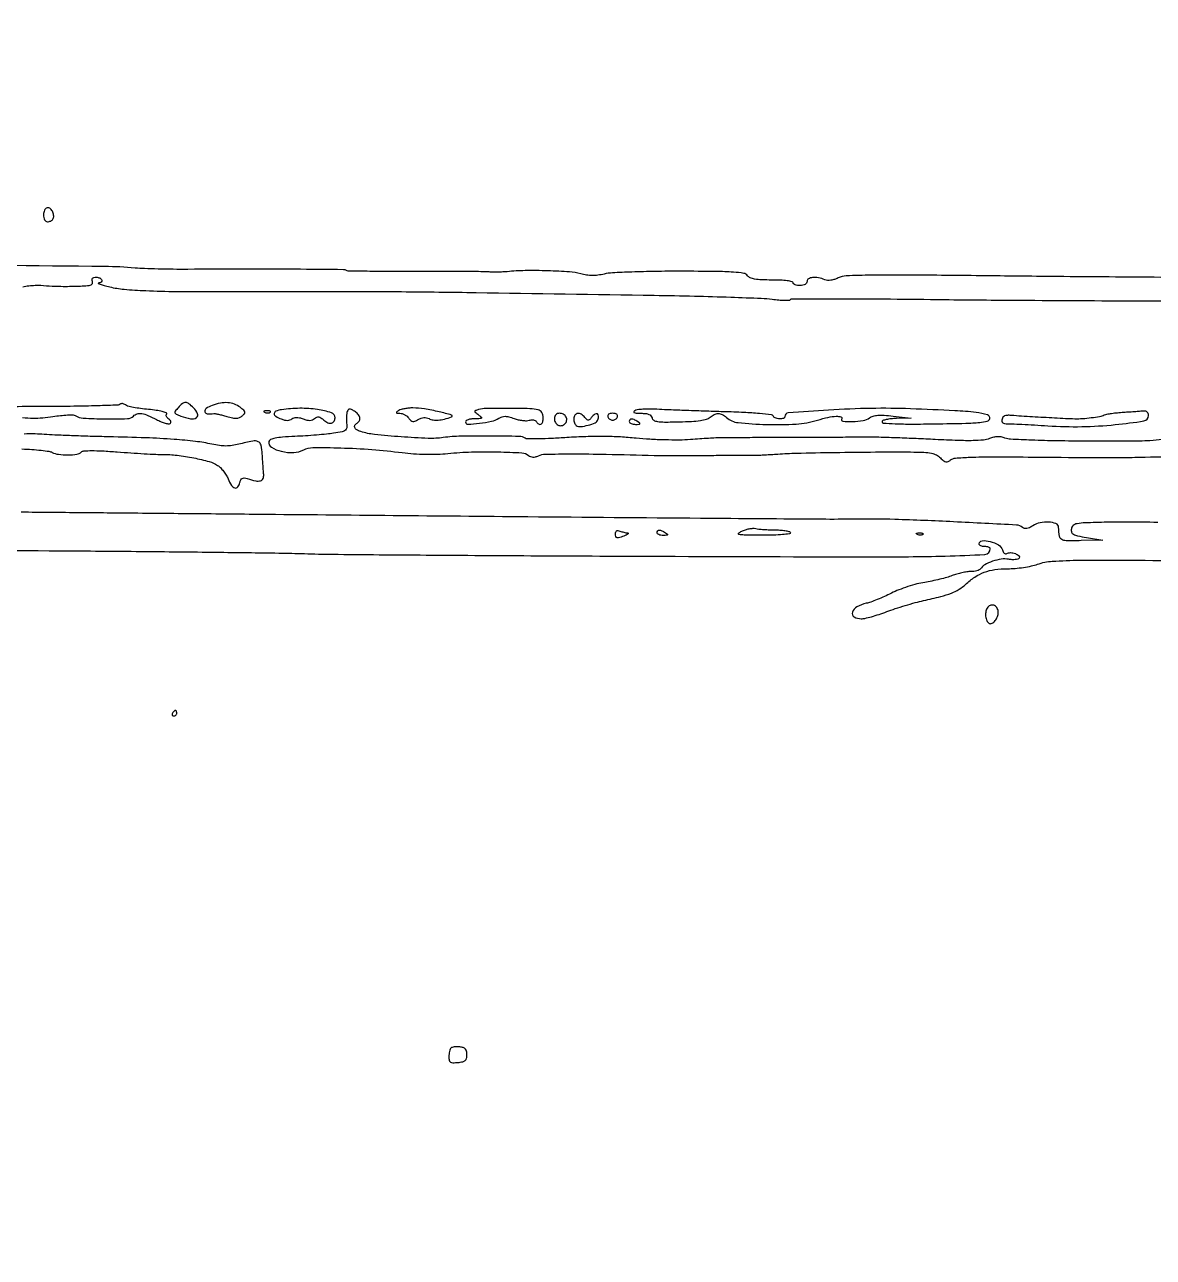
# Model space of a CAD drawing. Extents: x 0 to 5034, y 0 to 2560.
# Drawn here: x 3227.2 to 3633.7, y 0 to 444 of the extents above; entities that cross this region are included whole.
import ezdxf

# ---------------------------------------------------------------- set-up
doc = ezdxf.new("R2010")
doc.units = 0

msp = doc.modelspace()

# ---------------------------------------------------------------- linework, layer by layer
for points in [[(2965.823138, 296.950338, 0.000003), (2953.304453, 297.056861, 0.000012)], [(3679.519862, 352.689499, -0.000334), (3638.730253, 352.946561, -0.000336), (3601.472258, 353.2313, -0.000929), (3575.230649, 353.498272, 0.000904), (3546.834604, 353.788603, 0.005573), (3532.22273, 353.748735, 0.006723), (3523.149221, 353.5008, 0.105887), (3520.169279, 352.734334, -0.039945), (3518.911488, 352.227732, -0.042487), (3517.614747, 351.94031, -0.046124), (3516.411392, 351.890925, -0.080671), (3515.438631, 352.100461, 0.045221), (3513.076925, 352.786681, 0.071468), (3510.974188, 352.891277, 0.108975), (3509.534748, 352.430051, 0.26699), (3509, 351.5, -0.140575), (3508.822179, 350.88002, -0.118484), (3508.333333, 350.4, -0.088208), (3507.543379, 350.09863, -0.04716), (3506.5, 350, -0.038131), (3505.542644, 350.073116, -0.057076), (3504.734375, 350.29375, -0.074992), (3504.182831, 350.617064, -0.226478), (3504, 351, 0.356087), (3503.664801, 351.410991, 0.018076), (3501.840061, 351.717276, 0.021288), (3499.399433, 351.931585, 0.011254), (3496.360243, 352, -0.009891), (3492.57884, 352.074809, -0.033896), (3490.136577, 352.33794, -0.05467), (3488.533811, 352.806333, -0.137321), (3487.585418, 353.552298, 0.19699), (3486.182975, 354.412961, 0.023774), (3482.507693, 354.833344, 0.013997), (3476.225222, 355.074438, 0.00205), (3463.475175, 355.154315, 0.004198), (3454.298804, 355.097122, 0.005453), (3445.89301, 354.882427, 0.004384), (3438.892663, 354.565719, 0.04385), (3435.993631, 354.152381, -0.024477), (3433.679667, 353.730536, -0.035382), (3431.605277, 353.604581, -0.036846), (3429.599105, 353.772991, -0.030023), (3427.493631, 354.238151, 0.052951), (3423.442848, 354.940421, 0.009146), (3415.656129, 355.311081, 0.010654), (3407.462727, 355.376355, 0.021342), (3401, 355.013947, -0.012484), (3399.441438, 354.898829, -0.008255), (3397.646875, 354.840933, -0.00831), (3395.89977, 354.842468, -0.015935), (3394.5, 354.911623, 0.017953), (3392.425278, 355.005735, 0.000833), (3385.377917, 355.060432, 0.00138), (3377.010315, 355.088349, 0.00099), (3367.658868, 355.075236, -0.001703), (3358.469095, 355.075451, -0.002718), (3350.61595, 355.145065, -0.000561), (3343.715565, 355.251487, -0.13507), (3343.119463, 355.426168, 0.137103), (3342.067665, 355.729833, 0.000266), (3324.288825, 355.872574, 0.002033), (3305.551811, 355.936848, 0.00179), (3286, 355.854413, -0.004318), (3280.737619, 355.85883, -0.003832), (3275.2625, 355.952678, -0.003848), (3270.335891, 356.112851, -0.011773), (3267, 356.325777, 0.019252), (3256.111717, 356.857426, 0.000203), (3180.526485, 357.604496, 0.00074)], [(3226.521976, 349.592747, -0.018578), (3228.726055, 349.934722, -0.018429), (3231.004997, 350.117252, -0.027642), (3233, 350.092913, 0.003983), (3237.093178, 349.84907, 0.008402), (3240.272859, 349.738586, 0.008588), (3243.410474, 349.73622, 0.00436), (3247.356989, 349.835466, 0.011835), (3249.861773, 349.979732, 0.072526), (3251.119773, 350.268983, 0.204996), (3251.629295, 350.768206, 0.191704), (3251.638374, 351.5, -0.086117), (3251.507681, 352.163102, -0.195231), (3251.68592, 352.632608, -0.155809), (3252.183769, 352.9132, -0.051069), (3253.031385, 353, -0.102984), (3254.291209, 352.737736, -0.210114), (3254.963554, 352.010363, -0.325396), (3254.740896, 351.283566, -0.145108), (3253.75, 350.914955, 0.762732), (3253.72168, 350.775008, 0.035778), (3254.442581, 350.473833, 0.015364), (3255.886323, 350.037516, 0.006359), (3257.863043, 349.532689, 0.037163), (3263.02494, 348.683601, 0.011706), (3270.834863, 348.172653, 0.008375), (3281.849735, 347.895337, 0.002782), (3298, 347.849169, -0.000501), (3339.18893, 347.919313, -0.002339), (3362.924919, 347.824906, -0.001662), (3389.812554, 347.502768, -0.000167), (3454, 346.498884, -0.001864), (3468.417474, 346.214819, -0.002468), (3481.540625, 345.84248, -0.001764), (3492.535848, 345.437343, -0.024395), (3496.5, 345.083041, 0.012005), (3498.835381, 344.815855, 0.017997), (3500.884375, 344.705278, 0.013149), (3502.545118, 344.719182, 0.235916), (3503, 344.966522, -0.244523), (3503.552523, 345.255405, -0.000241), (3518.040625, 345.279155, -0.002225), (3534.293317, 345.225644, -0.001354), (3553.5, 345.024944, 0.001692), (3580.286817, 344.763176, 0.000443), (3623.273623, 344.526661, 0.00045), (3672.233152, 344.344659, 0.00046)], [(3635.325381, 264.714752, 0.001497), (3623.844646, 264.808426, 0.006411), (3617, 264.756019, 0.002965), (3609.163303, 264.549017, 0.037966), (3606.245656, 264.23199, 0.131288), (3604.855107, 263.568469, 0.182694), (3604.196368, 262.371478, 0.116569), (3604.302305, 261.202756, 0.18509), (3604.932955, 260.436342, 0.076978), (3606.393347, 259.88234, 0.009862), (3609.696368, 259.249834), (3615.5, 258.256712), (3607.75, 258.128356, -0.006434), (3602.290764, 258.108198, -0.133144), (3600.726102, 258.547817, -0.223004), (3599.963788, 259.678188, -0.022372), (3599.597686, 263, 0.294185), (3598.661042, 264.265236, 0.07691), (3596.068674, 264.8118, 0.065594), (3592.934843, 264.570883, 0.093348), (3590.362302, 263.501734, -0.030723), (3589.142445, 262.805537, -0.074845), (3588.158272, 262.492694, -0.104244), (3587.336237, 262.533317, -0.109335), (3586.616276, 262.9035, 0.161394), (3584.429112, 263.75861, 0.000892), (3561.735299, 264.91433, 0.004235), (3540.596922, 265.773604, 0.012365), (3526, 265.882031, -0.006073), (3514.349566, 265.821975, -0.000227), (3470.616596, 266.147632, -0.000303), (3408.458187, 266.676492, -0.000085), (3311.5, 267.576859, 0.000034), (3284.181915, 267.833341, 0.00004), (3258.334375, 268.072168, 0.000035), (3236.507384, 268.27055, 0.000254), (3226, 268.359969, 0.004087)], [(3636.974032, 294.552289, -0.021167), (3632.507889, 294.138315, -0.011824), (3625.001032, 293.93968, -0.001778), (3609.939839, 293.95095, -0.00323), (3599.111664, 294.067514, -0.005199), (3589.887775, 294.322369, -0.00305), (3582.302051, 294.657274, -0.078436), (3580.292953, 295.078719, 0.044123), (3578.90872, 295.469476, 0.055147), (3577.578364, 295.571797, 0.053081), (3576.217892, 295.380792, 0.036804), (3574.741995, 294.893131, -0.075806), (3572.549405, 294.353366, -0.018149), (3568.793735, 294.151264, -0.013105), (3563.349021, 294.198864, -0.004075), (3555.175868, 294.551353, 0.001855), (3548.33315, 294.876915, 0.001916), (3541.562599, 295.147881, 0.001848), (3535.696206, 295.338432, 0.008229), (3532.25, 295.38088, -0.000124), (3528.524808, 295.366382, -0.000018), (3520.932813, 295.338997, -0.00002), (3511.955559, 295.307306, -0.000017), (3502.5, 295.274643, 0.000036), (3493.367768, 295.242764, 0.000053), (3485.389062, 295.213491, 0.000022), (3478.546407, 295.187359, 0.001174), (3477.25, 295.179307, 0.012434), (3476.147628, 295.142446, 0.001245), (3473.517188, 294.982363, 0.001564), (3470.382964, 294.77394, 0.001243), (3467, 294.529893, -0.016894), (3462.962551, 294.365413, -0.008058), (3457.765625, 294.413151, -0.007978), (3452.332366, 294.63744, -0.011243), (3447.5, 295.023384, 0.012388), (3441.766083, 295.468118, 0.010882), (3435.763619, 295.653464, 0.010205), (3429.380445, 295.581302, 0.008126), (3422.5, 295.251019, -0.004767), (3417.062487, 294.95338, -0.007184), (3412.31875, 294.807314, -0.003327), (3408.298855, 294.768077, -0.146618), (3407.5, 295.004775, 0.140562), (3405.396512, 295.655277, 0.003101), (3394.637169, 295.810484, 0.007334), (3384.350894, 295.744197, 0.02852), (3378.004534, 295.247315, -0.043263), (3372.537784, 294.980951, -0.008763), (3362.830156, 295.518457, -0.008325), (3353.16211, 296.385949, -0.050564), (3348.25, 297.41845, -0.054535), (3346.803851, 298.059381, -0.166332), (3346.109406, 298.859185, -0.244007), (3346.188381, 299.70317, -0.111777), (3347, 300.5, 0.144923), (3347.79405, 301.388395, 0.170622), (3347.910122, 302.50531, 0.127385), (3347.274726, 303.702764, 0.067929), (3345.977306, 304.7821, 0.022563), (3344.88362, 305.398363, 0.130582), (3344.240592, 305.534288, 0.216162), (3343.789351, 305.300999, 0.075509), (3343.419403, 304.650564, 0.05852), (3343.233813, 303.922218, 0.019758), (3343.131859, 302.830105, 0.019344), (3343.113585, 301.602983, 0.021016), (3343.192098, 300.411811, -0.048662), (3343.209965, 298.725453, -0.210769), (3342.739357, 297.868312, -0.115927), (3341.587724, 297.350698, -0.010825), (3338.5, 296.820884, -0.012127), (3335.968656, 296.505299, -0.004272), (3332.325, 296.171951, -0.004238), (3328.312303, 295.87361, -0.004959), (3324.5, 295.660593, 0.007434), (3320.07033, 295.391084, 0.030212), (3317.395703, 295.024967, 0.051809), (3315.796376, 294.530286, 0.247342), (3315.213029, 293.812368, 0.31498), (3316.106343, 291.773153, 0.078539), (3319.66252, 290.307757, 0.067099), (3324.12862, 289.859132, 0.11611), (3327.711394, 290.831693, -0.123903), (3330.984411, 291.666394, -0.007715), (3341.058764, 291.542695, -0.011984), (3352.314429, 290.960527, -0.013149), (3363.184944, 289.848522, 0.014475), (3367.310091, 289.437581, 0.012698), (3371.6365, 289.242979, 0.012937), (3375.863325, 289.269682, 0.017368), (3379.684944, 289.525816, -0.017984), (3388.180448, 290.084696, -0.013356), (3397.585746, 290.113077, -0.00762), (3406.308743, 289.773303, -0.161008), (3408.694727, 288.838391, 0.077145), (3409.445109, 288.389875, 0.087896), (3410.262984, 288.216053, 0.075008), (3411.192472, 288.324043, 0.04042), (3412.279614, 288.716201, -0.102475), (3414.751178, 289.276048, -0.003989), (3424.140039, 289.375033, -0.005824), (3436.684835, 289.261095, -0.002277), (3454, 288.823213, 0.007296), (3455.673248, 288.7977, 0.000457), (3460.6125, 288.798974, 0.000674), (3466.497743, 288.813809, 0.000501), (3473, 288.845479, -0.000124), (3479.431089, 288.881646, -0.000181), (3485.09375, 288.910035, -0.000086), (3489.914175, 288.931624, -0.003271), (3491, 288.929197, 0.014025), (3491.90627, 288.946664, 0.001858), (3493.821875, 289.044512, 0.002153), (3496.092794, 289.178784, 0.001805), (3498.5, 289.340246, -0.012103), (3505.230179, 289.652615, -0.001754), (3518.951586, 289.908766, -0.00215), (3533.69507, 290.068835, -0.003469), (3546.25, 290.064044, -0.007734), (3551.104787, 289.9534, -0.039084), (3553.795031, 289.63888, -0.070489), (3555.584791, 289.015313, -0.077504), (3557.066912, 287.933088, 0.024872), (3558.242082, 286.869361, 0.121473), (3559.045941, 286.486819, 0.166699), (3559.797027, 286.583451, 0.058594), (3560.721582, 287.183088, -0.155009), (3562.430415, 287.875252, -0.010427), (3567.754226, 288.175993, -0.009257), (3576.003391, 288.31675, -0.001954), (3590.40467, 288.239535, 0.000327), (3610.763318, 288.06409, 0.003307), (3619.232018, 288.052661, 0.004207), (3627.03066, 288.159354, 0.000703), (3642, 288.511205, -0.001424)], [(3226.491079, 302.441273, 0.020294), (3230.194456, 302.270732, 0.021665), (3233.71397, 302.404145, 0.018311), (3237.413811, 302.842121, -0.011509), (3240.139839, 303.202477, -0.015646), (3242.613626, 303.39364, -0.012507), (3244.652997, 303.436108, -0.144309), (3245.411905, 303.208954, 0.131441), (3248.343321, 302.250237, 0.011498), (3256.23337, 301.999993, 0.009456), (3264.236918, 302.081636, 0.191357), (3266.4259, 303.0259, -0.13249), (3267.746968, 303.785721, -0.102277), (3269.412949, 303.876875, -0.063755), (3271.626793, 303.248601, -0.02081), (3274.696673, 301.782784, 0.020652), (3276.360721, 300.987585, 0.030252), (3277.888044, 300.440423, 0.030383), (3279.126256, 300.159928, 0.241387), (3279.667713, 300.33438, 0.154362), (3279.855126, 300.695167, 0.129733), (3279.818295, 301.126212, 0.101674), (3279.551104, 301.566031, 0.067264), (3279.092924, 301.94257, -0.070258), (3278.622304, 302.334053, -0.086004), (3278.316333, 302.816635, -0.100167), (3278.218963, 303.312726, -0.137791), (3278.343767, 303.74721, 0.468423), (3278.198482, 304.181888, 0.031853), (3276.783805, 304.632569, 0.026194), (3274.640754, 305.04994, 0.011825), (3271.796267, 305.382318, -0.011008), (3268.973822, 305.707447, -0.014292), (3266.405718, 306.135828, -0.011955), (3264.301317, 306.601507, -0.113239), (3263.482375, 307.014628, 0.066274), (3262.981051, 307.329191, 0.07759), (3262.440846, 307.480528, 0.089691), (3261.946499, 307.450521, 0.137321), (3261.57466, 307.241324, -0.190153), (3260.879069, 306.939346, -0.001032), (3253.438432, 306.703428, -0.004266), (3244.905942, 306.523367, -0.002671), (3234.917868, 306.451198, 0.002753), (3223.497034, 306.366815, 0.007175)], [(3226.210113, 291.167163, -0.008867), (3229.84306, 290.987232, -0.01125), (3233.188847, 290.686241, -0.009382), (3235.963348, 290.320741, -0.085621), (3237.115432, 289.938223, 0.092544), (3239.368369, 289.224403, 0.032602), (3242.766346, 289.030202, 0.029877), (3246.056143, 289.253681, 0.165958), (3247.62324, 290.02324, -0.181524), (3248.581947, 290.458592, -0.015315), (3251.341903, 290.559364, -0.015435), (3255.197997, 290.462947, -0.005847), (3260.57324, 290.09924, 0.002962), (3265.469423, 289.739554, 0.003057), (3270.318389, 289.441975, 0.002952), (3274.522604, 289.234647, 0.01306), (3277, 289.191906, -0.032279), (3282.108832, 288.90721, -0.019165), (3288.132925, 287.944129, -0.017666), (3293.682491, 286.631944, -0.078291), (3296.73077, 285.256837, -0.055675), (3297.737896, 284.423458, -0.028338), (3298.812403, 283.177445, -0.027753), (3299.786947, 281.751338, -0.037067), (3300.496664, 280.353742, 0.042385), (3301.694113, 278.056452, 0.1803), (3302.907386, 277.136387, 0.315142), (3303.962777, 277.484416, 0.096777), (3304.731333, 279.080618, -0.054227), (3305.104174, 280.058893, -0.153607), (3305.610643, 280.573627, -0.149469), (3306.330326, 280.713468, -0.050444), (3307.387714, 280.492926, 0.022664), (3310.4428, 279.676584, 0.116784), (3312.181613, 279.705672, 0.237829), (3313.070014, 280.478945, 0.116523), (3313.308603, 282, -0.001407), (3313.214296, 283.279104, -0.000464), (3313.082777, 285.15883, -0.000462), (3312.94079, 287.243676, -0.000525), (3312.808603, 289.242826, 0.037037), (3312.348104, 292.534048, 0.242947), (3311.320938, 293.779315, 0.151113), (3309.362299, 293.984673, 0.012797), (3304.357842, 292.859887, -0.025983), (3301.91574, 292.378255, -0.036027), (3299.690844, 292.220592, -0.034191), (3297.379454, 292.381802, -0.020391), (3294.665022, 292.87228, 0.02547), (3288.791581, 293.872104, 0.011521), (3281.017294, 294.610089, 0.008838), (3270.904904, 295.155947, 0.003882), (3257.5, 295.537933, -0.002168), (3250.845479, 295.704743, -0.002064), (3244.081874, 295.931587, -0.002046), (3238.105642, 296.181215, -0.007322), (3234.28936, 296.412313, 0.015951), (3231.001149, 296.554545, 0.009313), (3227.055595, 296.52576, 0.009306)], [(3176.322442, 255.004112, 0.000487), (3240, 254.494499, -0.000533), (3269.206878, 254.258024, -0.000678), (3296.16875, 253.974421, -0.000529), (3318.780116, 253.681991, -0.005606), (3328, 253.44958, 0.006953), (3338.007041, 253.224313, 0.000325), (3371.828353, 252.955436, 0.000537), (3411.984003, 252.705501, 0.000386), (3456.841203, 252.509158, 0.000415), (3532.42534, 252.299414, 0.006264), (3558.700396, 252.577508, 0.009451), (3573.062492, 253.181269, 0.396482), (3575, 255.240547, 0.234711), (3574.855396, 255.531624, 0.071555), (3574.4125, 255.776911, 0.054652), (3573.765974, 255.944555, 0.036145), (3573, 256, -0.048028), (3572.234582, 256.073693, -0.068025), (3571.5875, 256.29375, -0.088204), (3571.151477, 256.618118, -0.191087), (3571, 257, -0.392772), (3572.028613, 258.107421, -0.082911), (3574.907527, 257.842719, -0.066489), (3577.98998, 256.575977, -0.200713), (3579.340238, 254.80693, 0.057568), (3579.620623, 254.08572, 0.097088), (3580.026968, 253.582578, 0.136735), (3580.489798, 253.372508, 0.178837), (3580.941641, 253.463932, -0.151161), (3582.287937, 253.812755, -0.07593), (3584.026771, 253.463721, -0.099154), (3585.282148, 252.698654, -0.359199), (3585.4, 251.838197, -0.181418), (3584.941592, 251.483679, -0.047874), (3584.018439, 251.293007, -0.041875), (3582.844862, 251.264478, -0.031523), (3581.56314, 251.422177, 0.084621), (3578.9639, 251.465346, 0.04503), (3575.831293, 250.691328, 0.045096), (3573.009939, 249.423385, 0.126856), (3571.460864, 247.936676, -0.151497), (3571.045751, 247.575147, -0.038591), (3570.194048, 247.275149, -0.035754), (3569.12177, 247.068881, -0.02965), (3567.961219, 247, 0.037115), (3566.57503, 246.89696, 0.017007), (3564.790935, 246.567877, 0.016735), (3562.927505, 246.092302, 0.022169), (3561.270236, 245.528943, -0.023356), (3559.397751, 244.897376, -0.009595), (3556.806751, 244.209745, -0.009469), (3553.992979, 243.576732, -0.011988), (3551.369767, 243.103796, 0.025494), (3548.597977, 242.5264, 0.014563), (3545.316046, 241.563186, 0.014519), (3542.062297, 240.3989, 0.02329), (3539.369767, 239.19895, -0.010876), (3536.889158, 238.018805, -0.010002), (3534.289854, 236.912767, -0.010052), (3531.933033, 236.019735, -0.032254), (3530.319098, 235.559817, 0.074026), (3526.966399, 234.294385, 0.189236), (3525.346146, 232.323459, 0.353117), (3525.971754, 230.685717, 0.13252), (3528.513528, 230, 0.056837), (3529.848674, 230.152262, 0.011058), (3532.201521, 230.751081, 0.01162), (3534.927185, 231.578044, 0.010516), (3537.704511, 232.556873, -0.010328), (3540.7756, 233.640534, -0.006516), (3544.40134, 234.784125, -0.006541), (3547.996752, 235.81574, -0.011944), (3550.959627, 236.548504, 0.008012), (3557.16578, 238.031695, 0.02941), (3561.011591, 239.261133, 0.04502), (3563.747148, 240.610325, 0.049915), (3566.09628, 242.388457, -0.040385), (3569.445159, 245.024999, -0.057476), (3572.816124, 246.743243, -0.055094), (3576.598141, 247.694824, -0.033538), (3581.20034, 248.014553, 0.02108), (3583.941394, 248.13651, 0.015356), (3586.97135, 248.493639, 0.015565), (3589.828551, 249.011084, 0.032643), (3592, 249.625046, -0.069556), (3597.316451, 250.713412, -0.012671), (3607.387973, 251.09328, -0.005837), (3625.314004, 251.105584, -0.000559), (3669, 250.576781, 0.000382)]]:
    msp.add_lwpolyline(points, format="xyb")
for points in [[(3234, 375.5, 0.047734), (3234.09772, 374.478748, 0.083213), (3234.394098, 373.683732, 0.111514), (3234.856992, 373.181832, 0.15208), (3235.440983, 373, 0.105871), (3236.63128, 373.254892, 0.158361), (3237.413188, 373.963165, 0.142552), (3237.67852, 375.059453, 0.080341), (3237.396256, 376.409758, 0.123502), (3236.499557, 377.686835, 0.248588), (3235.333223, 377.954482, 0.223085), (3234.357153, 377.131168, 0.108196)], [(3282.523011, 306.025427, 0.018049), (3281.456, 304.757265, 0.244166), (3281.348409, 304.180473, 0.217217), (3281.754894, 303.719192, 0.014339), (3283.433123, 303.025427, 0.044287), (3286.964628, 302.029761, 0.190858), (3289.066761, 302.435987, 0.369723), (3289.491166, 303.835425, 0.093163), (3288.036475, 305.963525, 0.031088), (3286.332362, 307.467951, 0.16391), (3285.171319, 307.873641, 0.176276), (3284.050435, 307.479991, 0.037148)], [(3294.75, 306.837719, 0.058218), (3292.597172, 305.753663, 0.303229), (3292.106336, 304.590049, 0.33721), (3292.989749, 303.798406, 0.06261), (3295.313421, 303.902719, -0.087796), (3295.824615, 303.900049, -0.008659), (3297.034948, 303.65762, -0.01072), (3298.476844, 303.310198, -0.008304), (3300.031688, 302.87236, 0.018144), (3302.098629, 302.333974, 0.06223), (3303.477393, 302.203668, 0.091271), (3304.545249, 302.433629, 0.074783), (3305.546068, 303.038233, 0.042409), (3306.379002, 303.858099, 0.237931), (3306.523968, 304.447012, 0.156761), (3306.150585, 305.074446, 0.016818), (3304.827801, 306.164778, 0.075544), (3302.751364, 307.312469, 0.071987), (3300.392878, 307.816155, 0.063318), (3297.729999, 307.656747, 0.041003)], [(3313.8125, 304.316886, 0.051402), (3314.359369, 304.160852, 0.05415), (3314.916927, 304.123424, 0.060344), (3315.402231, 304.202593, 0.126455), (3315.729167, 304.395833, 0.296942), (3315.77538, 304.614691, 0.208169), (3315.592839, 304.799335, 0.077125), (3315.112848, 304.910055, 0.028489), (3314.416667, 304.921053, 0.018894), (3313.670344, 304.862007, 0.168741), (3313.37858, 304.720685, 0.470617), (3313.395823, 304.538436, 0.054073)], [(3319.75, 305.283746, 0.051924), (3317.722084, 304.757069, 0.302341), (3317.107531, 303.906599, 0.272026), (3317.633564, 302.926698, 0.045934), (3319.621637, 301.953754, 0.033046), (3320.860777, 301.574169, 0.060852), (3321.907384, 301.458966, 0.076034), (3322.780731, 301.603224, 0.094593), (3323.5, 302, -0.094903), (3324.232499, 302.403487, -0.078723), (3325.113045, 302.542991, -0.060989), (3326.185314, 302.411709, -0.029926), (3327.5, 302, 0.030649), (3328.856169, 301.577452, 0.067326), (3329.934389, 301.462388, 0.085401), (3330.834558, 301.643477, 0.08113), (3331.640394, 302.116517, -0.074695), (3332.422734, 302.589323, -0.142619), (3333.146561, 302.670125, -0.108362), (3333.936226, 302.347339, -0.032923), (3334.955744, 301.540051, 0.078728), (3336.393872, 300.601057, 0.159068), (3337.724697, 300.45972, 0.208585), (3338.646252, 301.118962, 0.13546), (3339, 302.400729, 0.326529), (3337.69666, 304.183692, 0.039941), (3332.697267, 305.346367, 0.038891), (3326.30865, 305.800209, 0.035896)], [(3362, 305, 0.013874), (3361.198268, 304.449762, 0.342097), (3361.127952, 304.207365, 0.292761), (3361.349175, 304.047994, 0.011647), (3362.389757, 304.015313, -0.077143), (3363.208444, 303.881443, -0.04741), (3364.106079, 303.490436, -0.046318), (3364.942114, 302.920763, -0.060429), (3365.578853, 302.25, 0.043069), (3366.357135, 301.371099, 0.156215), (3367.021043, 301.050369, 0.140536), (3367.79109, 301.158208, 0.032496), (3368.962128, 301.772857, -0.046351), (3370.004059, 302.283493, -0.071602), (3370.980989, 302.502045, -0.077393), (3371.923311, 302.429011, -0.064983), (3372.861359, 302.074199, 0.09081), (3374.314635, 301.608236, 0.051802), (3376.16387, 301.560817, 0.041752), (3378.391504, 301.923353, 0.023934), (3381, 302.709278, 0.725844), (3380.983575, 303.355085, 0.016045), (3376.522828, 304.530088, 0.017114), (3371.201293, 305.560411, 0.035779), (3367, 305.920483, 0.02513), (3365.549986, 305.867852, 0.023886), (3364.0875, 305.670259, 0.024617), (3362.81341, 305.370216, 0.073439)], [(3390.678087, 305.320011, 0.015564), (3389.551308, 304.976284, 0.321316), (3389.356174, 304.703986, 0.225442), (3389.52308, 304.352625, 0.008813), (3390.678087, 303.44463, -0.018589), (3391.698074, 302.61001, -0.434219), (3391.707654, 302.274385, -0.188379), (3391.250182, 302.07684, -0.006364), (3389.25, 302.031803, 0.032972), (3388.005097, 301.937378, 0.050387), (3386.954688, 301.677748, 0.064885), (3386.229222, 301.30687, 0.247002), (3386, 300.871169, 0.42399), (3386.81424, 300.083573, 0.020411), (3390.988855, 300.393397, 0.027296), (3395.310491, 301.132897, 0.083744), (3398.047038, 302.261449, -0.066473), (3399.144504, 302.758798, -0.078523), (3400.27262, 302.913198, -0.059495), (3401.626459, 302.723029, -0.022147), (3403.4637, 302.149287, 0.028801), (3404.960947, 301.703484, 0.027196), (3406.528373, 301.422428, 0.028254), (3407.942402, 301.328182, 0.079514), (3408.91976, 301.474533, -0.055735), (3409.698779, 301.629187, -0.063289), (3410.45899, 301.597402, -0.0729), (3411.086908, 301.393671, -0.140397), (3411.47486, 301.040677, 0.104159), (3412.324589, 300.148696, 0.279665), (3413.165006, 300.101004, 0.205526), (3413.795673, 300.886207, 0.067923), (3414, 302.383369, 0.061088), (3413.874867, 303.403756, 0.08208), (3413.506096, 304.257261, 0.090862), (3412.918635, 304.884252, 0.095522), (3412.156763, 305.248755, 0.05849), (3409.213306, 305.660343, 0.004692), (3401.362211, 305.760061, 0.004502), (3393.486428, 305.715269, 0.062649)], [(3418, 302.106989, 0.126521), (3418.361556, 300.701021, 0.151716), (3419.341985, 299.757431, 0.164284), (3420.621614, 299.577809, 0.150931), (3421.8, 300.2, 0.150931), (3422.422191, 301.378386, 0.164284), (3422.242569, 302.658015, 0.151716), (3421.298979, 303.638444, 0.126521), (3419.893011, 304, 0.080618), (3419.101029, 303.871468, 0.116427), (3418.5, 303.5, 0.116427), (3418.128532, 302.898971, 0.080618)], [(3425, 302.059017, 0.042277), (3425.066379, 301.275383, 0.044067), (3425.26358, 300.525296, 0.048219), (3425.552771, 299.913445, 0.12041), (3425.897294, 299.563476, 0.167081), (3427.466356, 299.20853, 0.039164), (3430.152138, 299.716488, 0.03835), (3432.701925, 300.623816, 0.199031), (3433.709487, 301.685318, 0.093601), (3433.952512, 303.022751, 0.285007), (3433.481117, 303.770973, 0.266608), (3432.563381, 303.708663, 0.087859), (3431.549887, 302.737338, -0.024981), (3430.777406, 301.784659, -0.187671), (3430.268756, 301.527244, -0.213869), (3429.759305, 301.69829, -0.033203), (3429.009204, 302.48891, 0.082728), (3427.682401, 303.636254, 0.16516), (3426.344191, 303.936271, 0.225973), (3425.379744, 303.343237, 0.144752)], [(3437.25, 302.75, 0.087886), (3437.509184, 302.272249, 0.06965), (3437.935937, 301.867188, 0.06941), (3438.459169, 301.593688, 0.085974), (3439, 301.5, 0.085974), (3439.540831, 301.593688, 0.06941), (3440.064063, 301.867188, 0.06965), (3440.490816, 302.272249, 0.087886), (3440.75, 302.75, 0.162171), (3440.750104, 303.249077, 0.158614), (3440.451282, 303.653846, 0.105759), (3439.848796, 303.915359, 0.049736), (3439, 304, 0.049736), (3438.151204, 303.915359, 0.105759), (3437.548718, 303.653846, 0.158614), (3437.249896, 303.249077, 0.162171)], [(3445, 301, 0.210568), (3445.167975, 300.618823, 0.082215), (3445.660937, 300.298248, 0.062416), (3446.388595, 300.082804, 0.042523), (3447.25, 300.015313, 0.011293), (3448.444209, 300.050422, 0.220444), (3448.762149, 300.218347, 0.409657), (3448.728886, 300.479509, 0.023197), (3448, 301, 0.031558), (3446.698623, 301.729028, 0.112355), (3445.772965, 301.939692, 0.234725), (3445.224247, 301.667076, 0.163584)], [(3446.93921, 304.941268, 0.140995), (3446.584841, 304.542497, 0.430116), (3446.700509, 304.240726, 0.085399), (3447.490805, 304.062343, 0.011863), (3449.176676, 304.015313, -0.025976), (3450.894811, 303.918817, -0.071435), (3452.067911, 303.618435, -0.110636), (3452.802226, 303.10118, -0.136487), (3453.176676, 302.355637, 0.218916), (3453.788074, 301.508543, 0.092637), (3455.145201, 301.043938, 0.036617), (3457.709001, 300.859304, 0.005199), (3462.993685, 300.921181, 0.008832), (3467.406879, 301.096791, 0.022482), (3470.593917, 301.424265, 0.029423), (3472.846595, 301.895415, 0.118185), (3474.072426, 302.565544, -0.067326), (3475.570221, 303.592692, -0.120061), (3477.017742, 303.92809, -0.118), (3478.474759, 303.561936, -0.063697), (3480.001551, 302.498596, 0.159127), (3484.16322, 300.640331, 0.018799), (3494.40626, 299.95556, 0.023447), (3505.068487, 300.144581, 0.057566), (3512.769468, 301.542866, -0.019358), (3516.546902, 302.531218, -0.041245), (3519.536282, 302.936512, -0.087573), (3521.225653, 302.728716, -0.491496), (3521.5, 302, 0.551687), (3521.92378, 301.133139, 0.036319), (3525.301938, 301.014134, 0.032767), (3529.182035, 301.414824, 0.110546), (3531.527494, 302.375133, -0.082993), (3532.822312, 302.989784, -0.050687), (3534.491912, 303.28724, -0.034779), (3536.759726, 303.299697, -0.012267), (3540, 303.011957), (3546.5, 302.273648), (3541.25, 302.136824, 0.018564), (3539.227147, 302.008852, 0.030462), (3537.534021, 301.73352, 0.031502), (3536.293542, 301.369962, 0.31557), (3536, 300.95118, 0.395886), (3536.465479, 300.455423, 0.006003), (3540.764271, 300.236112, 0.010194), (3546.650485, 300.126734, 0.003431), (3555.237441, 300.20118, 0.002283), (3566.146309, 300.420457, 0.018135), (3571.181226, 300.727612, 0.037348), (3573.931144, 301.204911, 0.291539), (3574.783214, 302.106939, 0.389301), (3573.950558, 303.456159, 0.038256), (3569.865744, 304.279505, 0.018629), (3562.242422, 304.930355, 0.002545), (3546.274466, 305.614621, 0.013763), (3532.049548, 305.7599, 0.011115), (3516.783426, 305.155951, 0.003661), (3502.236547, 304.149273, 0.392005), (3501, 302.814433, -0.339457), (3500.50715, 302.172145, -0.078901), (3499.062666, 302.020915, -0.070491), (3497.526029, 302.322678, -0.232663), (3496.821066, 303.036802, 0.29421), (3496.233573, 303.508757, 0.004855), (3491.858274, 303.924736, 0.009845), (3486.278937, 304.290089, 0.004506), (3478.987733, 304.55771, -0.001142), (3471.811399, 304.772777, -0.001178), (3464.709789, 305.018593, -0.001137), (3458.556582, 305.260108, -0.005039), (3454.93921, 305.446864, 0.013951), (3452.321719, 305.535263, 0.017246), (3449.882884, 305.465427, 0.015732), (3447.86478, 305.273988, 0.109966)], [(3623, 304.287633, 0.009292), (3620.784315, 304.108309, 0.010639), (3618.675, 303.852643, 0.009847), (3616.899973, 303.563294, 0.058035), (3616, 303.287636, -0.058297), (3614.338221, 302.779589, -0.012885), (3611.390269, 302.320564, -0.014096), (3608.208049, 301.999632, -0.023084), (3605.5, 301.928768, -0.008312), (3602.091883, 302.053633, -0.000883), (3594.164134, 302.490183, -0.000951), (3586.266235, 302.954145, -0.007129), (3582.527463, 303.234463, 0.033211), (3581.139445, 303.265972, 0.088357), (3580.175597, 303.050481, 0.128283), (3579.558748, 302.5802, 0.117015), (3579.223869, 301.85245, 0.094592), (3579.216703, 301.11178, 0.179008), (3579.516114, 300.604512, 0.132538), (3580.157182, 300.3184, 0.043599), (3581.196406, 300.246481, -0.016021), (3582.674545, 300.225799, -0.001405), (3586.415704, 300.04293, -0.001842), (3590.877641, 299.795775, -0.001432), (3595.729395, 299.495154, 0.02044), (3607.944467, 299.203516, 0.021116), (3620.009793, 299.918988, 0.013491), (3630.345514, 301.253838, 0.369391), (3632, 303.18774, 0.080126), (3631.880472, 303.928823, 0.126137), (3631.534107, 304.468285, 0.128875), (3630.977222, 304.767284, 0.085637), (3630.25, 304.815018, -0.006902), (3629.248041, 304.723072, -0.001273), (3627.398438, 304.583793, -0.001366), (3625.23401, 304.432291, -0.001244)], [(3497.75, 262.013655, -0.017925), (3499.76244, 261.936243, -0.029117), (3501.457812, 261.710261, -0.029049), (3502.713606, 261.391192, -0.326929), (3503, 261, -0.374058), (3502.627829, 260.572129, -0.012406), (3500.207805, 260.294534, -0.016646), (3496.969535, 260.112647, -0.007686), (3492.75, 260.081219, -0.002056), (3486.324874, 260.158553, -0.04634), (3484.4832, 260.359651, -0.616776), (3484.361303, 260.81044, -0.073446), (3485.5, 261.561263, -0.033637), (3486.795454, 262.062316, -0.029368), (3488.20625, 262.412182, -0.030498), (3489.522169, 262.575384, -0.073008), (3490.5, 262.493699, 0.03292), (3491.601623, 262.312206, 0.007838), (3493.454688, 262.1603, 0.008026), (3495.593361, 262.05314, 0.007853)], [(3444.331787, 260.929715, -0.193333), (3444.567725, 260.818049, -0.386902), (3444.569338, 260.627618, -0.08752), (3444.199667, 260.336943, -0.021474), (3443.5, 260, -0.015546), (3441.571342, 259.241347, -0.129567), (3440.644275, 259.161441, -0.278471), (3440.161867, 259.580209, -0.078339), (3440, 260.606989, -0.076855), (3440.101342, 261.262395, -0.176865), (3440.40165, 261.651801, -0.16701), (3440.896449, 261.769113, -0.067159), (3441.581787, 261.606989, 0.017653), (3442.272923, 261.369404, 0.013583), (3443.042087, 261.157657, 0.01379), (3443.772739, 260.998944, 0.031568)], [(3458, 261, -0.023197), (3458.728886, 260.479509, -0.409657), (3458.762149, 260.218347, -0.220444), (3458.444209, 260.050422, -0.011293), (3457.25, 260.015313, -0.042523), (3456.388595, 260.082804, -0.062416), (3455.660937, 260.298248, -0.082215), (3455.167975, 260.618823, -0.210568), (3455, 261, -0.163584), (3455.224247, 261.667076, -0.234725), (3455.772965, 261.939692, -0.112355), (3456.698623, 261.729028, -0.031558)], [(3550.729167, 260.395833, -0.126455), (3550.402231, 260.202593, -0.060344), (3549.916927, 260.123424, -0.05415), (3549.359369, 260.160852, -0.051402), (3548.8125, 260.316886, -0.054073), (3548.395823, 260.538436, -0.470617), (3548.37858, 260.720685, -0.168741), (3548.670344, 260.862007, -0.018894), (3549.416667, 260.921053, -0.028489), (3550.112848, 260.910055, -0.077125), (3550.592839, 260.799335, -0.208169), (3550.77538, 260.614691, -0.296942)], [(3573.544713, 233.140877, 0.082562), (3573.294475, 231.397722, 0.081139), (3573.618758, 229.656161, 0.111029), (3574.363268, 228.487355, 0.283289), (3575.301764, 228.267255, 0.124546), (3576.482704, 229.023479, 0.078947), (3577.404767, 230.383345, 0.078809), (3577.861191, 231.964745, 0.123141), (3577.690532, 233.364077, 0.134488), (3576.822158, 234.545669, 0.182856), (3575.572704, 234.943054, 0.177603), (3574.345597, 234.41652, 0.127331)], [(3280.5, 196, 0.082592), (3280.343488, 195.6179, 0.161196), (3280.3746, 195.29375, 0.182303), (3280.586039, 195.078288, 0.108972), (3280.940983, 195, 0.093332), (3281.345238, 195.076123, 0.09642), (3281.688914, 195.29375, 0.099167), (3281.918938, 195.618444, 0.105053), (3282, 196, 0.042167), (3281.967655, 196.382849, 0.061769), (3281.870461, 196.70625, 0.081139), (3281.727648, 196.92554, 0.210953), (3281.559017, 197, 0.151918), (3281.34829, 196.934461, 0.038439), (3281.066025, 196.70625, 0.035638), (3280.768994, 196.382774, 0.029505)], [(3380.712576, 75.379243, 0.10989), (3380.437554, 74.946842, 0.030586), (3380.209319, 74.171958, 0.029305), (3380.052468, 73.239739, 0.027032), (3380, 72.269975, 0.048371), (3380.126047, 70.970115, 0.204642), (3380.556322, 70.337179, 0.146044), (3381.418244, 70.089326, 0.021525), (3383.25, 70.186642, 0.028459), (3384.980404, 70.453521, 0.126565), (3385.893664, 70.907951, 0.161027), (3386.355282, 71.681597, 0.054719), (3386.5, 73, 0.05149), (3386.371764, 74.241947, 0.133584), (3385.966667, 75.036729, 0.131268), (3385.2095, 75.525027, 0.048951), (3383.962576, 75.79591, 0.028384), (3382.938939, 75.856725, 0.032536), (3381.961202, 75.795577, 0.034438), (3381.153747, 75.634956, 0.130786)]]:
    msp.add_lwpolyline(points, format="xyb", close=True)

doc.saveas('drawing.dxf')
